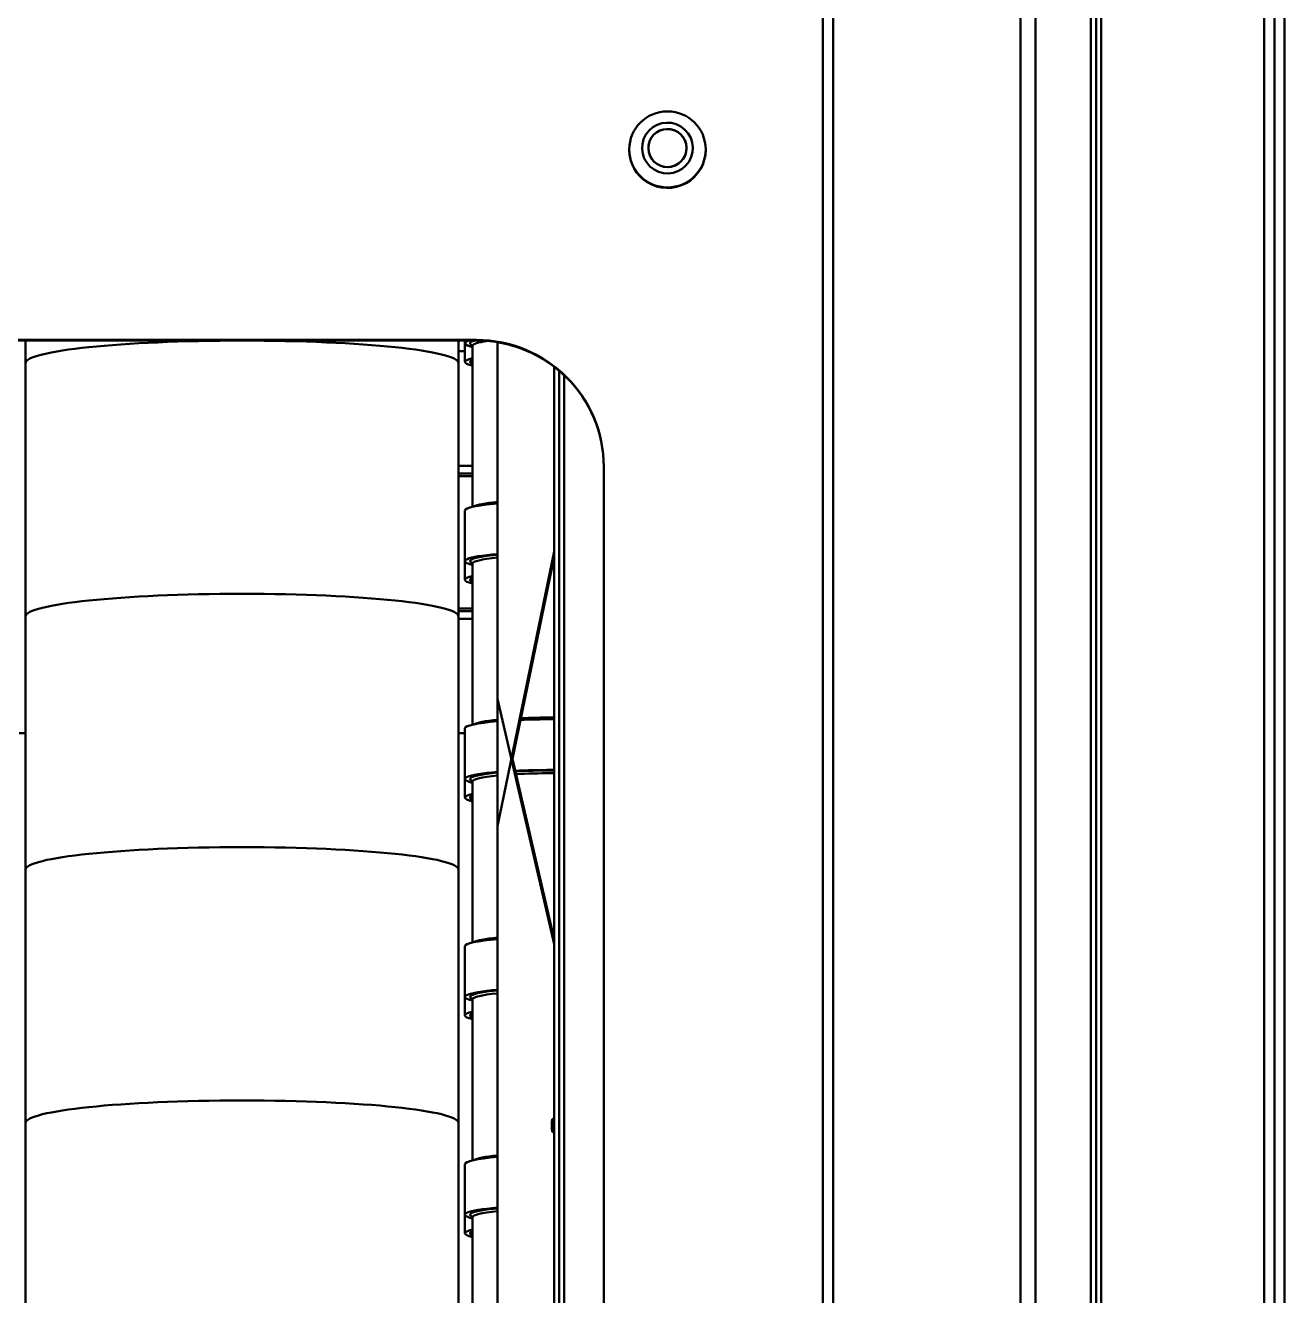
# Model space of a CAD drawing. Header units: millimetres. Extents: x 4915 to 15267, y 4787 to 10268.
# Drawn here: x 9588.2 to 10082.4, y 6071.6 to 6570.3 of the extents above; entities that cross this region are included whole.
import ezdxf

# ---------------------------------------------------------------- set-up
doc = ezdxf.new("R2010")
doc.units = ezdxf.units.MM
doc.layers.add('外形線', color=7, linetype='Continuous', lineweight=50)

msp = doc.modelspace()

# ---------------------------------------------------------------- linework, layer by layer
at = {"layer": '外形線'}
for p, q in [((9978.71, 5261.87), (9978.71, 7935.67)), ((9984.71, 7935.04), (9984.71, 5261.87)), ((10006.41, 7868.6), (10006.41, 5198.31)), ((10008.41, 7868.6), (10008.41, 5198.31)), ((10010.41, 7865.88), (10010.41, 5195.59)), ((10074.41, 5195.59), (10074.41, 7865.88)), ((10078.41, 7865.46), (10078.41, 5195.17)), ((10082.41, 7863.79), (10082.41, 5211.97)), ((9901.21, 5331.93), (9901.21, 7710.82)), ((9905.21, 5331.51), (9905.21, 7710.41)), ((9825.21, 6521.59), (9825.21, 6521.38)), ((9855.21, 6521.59), (9855.21, 6521.38)), ((9263.21, 6446.79), (9765.21, 6446.79)), ((9765.21, 6446.58), (9263.21, 6446.58)), ((9588.22, 6446.58), (9588.22, 6437.65)), ((9758.22, 6446.58), (9758.22, 6437.65)), ((9760.71, 6445.46), (9760.71, 6446.58)), ((9760.71, 6438.14), (9760.71, 6445.46)), ((9763.71, 6381.28), (9763.71, 6444.47)), ((9765.21, 6446.79), (9765.21, 6446.58)), ((9773.51, 6255.9), (9773.51, 6445.89)), ((9760.71, 6442.41), (9758.22, 6442.41)), ((9588.22, 6437.65), (9588.22, 6338.2)), ((9758.22, 6437.65), (9758.22, 6338.2)), ((9795.71, 5462.59), (9795.71, 6436.26)), ((9797.71, 5464.2), (9797.71, 6434.64)), ((9799.71, 6432.84), (9799.71, 5466)), ((9758.22, 6397.29), (9763.71, 6397.29)), ((9758.22, 6394.29), (9763.71, 6394.29)), ((9758.22, 6393.29), (9763.71, 6393.29)), ((9815.21, 6397.06), (9815.21, 5501.99)), ((9760.71, 6359.93), (9760.71, 6379.82)), ((9795.71, 6363.74), (9773.51, 6255.9)), ((9760.71, 6352.61), (9760.71, 6359.93)), ((9763.71, 6295.75), (9763.71, 6358.94)), ((9779.41, 6282.28), (9795.71, 6361.47)), ((9758.22, 6341.29), (9763.71, 6341.29)), ((9758.22, 6340.29), (9763.71, 6340.29)), ((9588.22, 6338.2), (9588.22, 6238.75)), ((9758.22, 6338.2), (9758.22, 6238.75)), ((9758.22, 6337.29), (9763.71, 6337.29)), ((9773.51, 6305.89), (9795.71, 6209.54)), ((9773.51, 5947.6), (9773.51, 6305.89)), ((9760.71, 6274.4), (9760.71, 6294.29)), ((9585.71, 6292.41), (9588.22, 6292.41)), ((9758.22, 6292.41), (9760.71, 6292.41)), ((9795.71, 6211.54), (9779.41, 6282.28)), ((9760.71, 6267.09), (9760.71, 6274.4)), ((9763.71, 6210.22), (9763.71, 6273.41)), ((9588.22, 6238.75), (9588.22, 6139.3)), ((9758.22, 6238.75), (9758.22, 6139.3)), ((9760.71, 6188.87), (9760.71, 6208.76)), ((9760.71, 6181.56), (9760.71, 6188.87)), ((9763.71, 6124.69), (9763.71, 6187.88)), ((9588.22, 6139.3), (9588.22, 6039.84)), ((9758.22, 6139.3), (9758.22, 6039.84)), ((9795.71, 6141.09), (9794.92, 6140.88)), ((9794.92, 6135.89), (9795.71, 6136.09)), ((9760.71, 6103.34), (9760.71, 6123.24)), ((9760.71, 6096.03), (9760.71, 6103.34)), ((9763.71, 6039.17), (9763.71, 6102.35))]:
    msp.add_line(p, q, dxfattribs=at).dxf.unprotected_set("ltscale", 0)
for points in [[(9763.71, 6444.47), (9763.71, 6444.49), (9763.71, 6444.52), (9763.71, 6444.54), (9763.71, 6444.57), (9763.7, 6444.59), (9763.7, 6444.61), (9763.69, 6444.64), (9763.68, 6444.66), (9763.68, 6444.68), (9763.67, 6444.69), (9763.66, 6444.71), (9763.65, 6444.73), (9763.65, 6444.74), (9763.64, 6444.76), (9763.63, 6444.77), (9763.63, 6444.78), (9763.62, 6444.79), (9763.61, 6444.8), (9763.61, 6444.81), (9763.6, 6444.81), (9763.6, 6444.82), (9763.6, 6444.82), (9763.59, 6444.82), (9763.59, 6444.83)], [(9763.71, 6437.15), (9763.71, 6437.18), (9763.71, 6437.2), (9763.71, 6437.23), (9763.71, 6437.25), (9763.7, 6437.28), (9763.7, 6437.3), (9763.69, 6437.32), (9763.68, 6437.34), (9763.68, 6437.36), (9763.67, 6437.38), (9763.66, 6437.39), (9763.65, 6437.41), (9763.65, 6437.43), (9763.64, 6437.44), (9763.63, 6437.45), (9763.63, 6437.46), (9763.62, 6437.47), (9763.61, 6437.48), (9763.61, 6437.49), (9763.6, 6437.5), (9763.6, 6437.5), (9763.6, 6437.51), (9763.59, 6437.51), (9763.59, 6437.51)], [(9763.71, 6358.94), (9763.71, 6358.96), (9763.71, 6358.99), (9763.71, 6359.02), (9763.71, 6359.04), (9763.7, 6359.06), (9763.7, 6359.09), (9763.69, 6359.11), (9763.68, 6359.13), (9763.68, 6359.15), (9763.67, 6359.17), (9763.66, 6359.18), (9763.65, 6359.2), (9763.65, 6359.21), (9763.64, 6359.23), (9763.63, 6359.24), (9763.63, 6359.25), (9763.62, 6359.26), (9763.61, 6359.27), (9763.61, 6359.28), (9763.6, 6359.29), (9763.6, 6359.29), (9763.6, 6359.29), (9763.59, 6359.3), (9763.59, 6359.3)], [(9763.71, 6351.62), (9763.71, 6351.65), (9763.71, 6351.67), (9763.71, 6351.7), (9763.71, 6351.72), (9763.7, 6351.75), (9763.7, 6351.77), (9763.69, 6351.79), (9763.68, 6351.81), (9763.68, 6351.83), (9763.67, 6351.85), (9763.66, 6351.87), (9763.65, 6351.88), (9763.65, 6351.9), (9763.64, 6351.91), (9763.63, 6351.92), (9763.63, 6351.94), (9763.62, 6351.95), (9763.61, 6351.95), (9763.61, 6351.96), (9763.6, 6351.97), (9763.6, 6351.97), (9763.6, 6351.98), (9763.59, 6351.98), (9763.59, 6351.98)], [(9763.71, 6273.41), (9763.71, 6273.44), (9763.71, 6273.46), (9763.71, 6273.49), (9763.71, 6273.51), (9763.7, 6273.53), (9763.7, 6273.56), (9763.69, 6273.58), (9763.68, 6273.6), (9763.68, 6273.62), (9763.67, 6273.64), (9763.66, 6273.65), (9763.65, 6273.67), (9763.65, 6273.69), (9763.64, 6273.7), (9763.63, 6273.71), (9763.63, 6273.72), (9763.62, 6273.73), (9763.61, 6273.74), (9763.61, 6273.75), (9763.6, 6273.76), (9763.6, 6273.76), (9763.6, 6273.76), (9763.59, 6273.77), (9763.59, 6273.77)], [(9763.71, 6266.09), (9763.71, 6266.12), (9763.71, 6266.14), (9763.71, 6266.17), (9763.71, 6266.19), (9763.7, 6266.22), (9763.7, 6266.24), (9763.69, 6266.26), (9763.68, 6266.28), (9763.68, 6266.3), (9763.67, 6266.32), (9763.66, 6266.34), (9763.65, 6266.35), (9763.65, 6266.37), (9763.64, 6266.38), (9763.63, 6266.39), (9763.63, 6266.41), (9763.62, 6266.42), (9763.61, 6266.43), (9763.61, 6266.43), (9763.6, 6266.44), (9763.6, 6266.44), (9763.6, 6266.45), (9763.59, 6266.45), (9763.59, 6266.45)], [(9763.71, 6187.88), (9763.71, 6187.91), (9763.71, 6187.93), (9763.71, 6187.96), (9763.71, 6187.98), (9763.7, 6188.01), (9763.7, 6188.03), (9763.69, 6188.05), (9763.68, 6188.07), (9763.68, 6188.09), (9763.67, 6188.11), (9763.66, 6188.13), (9763.65, 6188.14), (9763.65, 6188.16), (9763.64, 6188.17), (9763.63, 6188.18), (9763.63, 6188.19), (9763.62, 6188.2), (9763.61, 6188.21), (9763.61, 6188.22), (9763.6, 6188.23), (9763.6, 6188.23), (9763.6, 6188.24), (9763.59, 6188.24), (9763.59, 6188.24)], [(9763.71, 6180.56), (9763.71, 6180.59), (9763.71, 6180.62), (9763.71, 6180.64), (9763.71, 6180.67), (9763.7, 6180.69), (9763.7, 6180.71), (9763.69, 6180.73), (9763.68, 6180.75), (9763.68, 6180.77), (9763.67, 6180.79), (9763.66, 6180.81), (9763.65, 6180.82), (9763.65, 6180.84), (9763.64, 6180.85), (9763.63, 6180.87), (9763.63, 6180.88), (9763.62, 6180.89), (9763.61, 6180.9), (9763.61, 6180.9), (9763.6, 6180.91), (9763.6, 6180.92), (9763.6, 6180.92), (9763.59, 6180.92), (9763.59, 6180.92)], [(9795.71, 6135.66), (9795.68, 6135.67), (9795.65, 6135.68), (9795.61, 6135.7), (9795.58, 6135.71), (9795.54, 6135.72), (9795.51, 6135.73), (9795.48, 6135.75), (9795.44, 6135.76), (9795.41, 6135.77), (9795.38, 6135.78), (9795.34, 6135.79), (9795.31, 6135.8), (9795.28, 6135.81), (9795.25, 6135.82), (9795.21, 6135.83), (9795.18, 6135.83), (9795.15, 6135.84), (9795.11, 6135.85), (9795.08, 6135.86), (9795.05, 6135.86), (9795.02, 6135.87), (9794.98, 6135.88), (9794.95, 6135.88), (9794.92, 6135.89)], [(9763.71, 6102.35), (9763.71, 6102.38), (9763.71, 6102.4), (9763.71, 6102.43), (9763.71, 6102.45), (9763.7, 6102.48), (9763.7, 6102.5), (9763.69, 6102.52), (9763.68, 6102.54), (9763.68, 6102.56), (9763.67, 6102.58), (9763.66, 6102.6), (9763.65, 6102.61), (9763.65, 6102.63), (9763.64, 6102.64), (9763.63, 6102.65), (9763.63, 6102.67), (9763.62, 6102.68), (9763.61, 6102.68), (9763.61, 6102.69), (9763.6, 6102.7), (9763.6, 6102.7), (9763.6, 6102.71), (9763.59, 6102.71), (9763.59, 6102.71)], [(9763.71, 6095.03), (9763.71, 6095.06), (9763.71, 6095.09), (9763.71, 6095.11), (9763.71, 6095.14), (9763.7, 6095.16), (9763.7, 6095.18), (9763.69, 6095.2), (9763.68, 6095.22), (9763.68, 6095.24), (9763.67, 6095.26), (9763.66, 6095.28), (9763.65, 6095.3), (9763.65, 6095.31), (9763.64, 6095.32), (9763.63, 6095.34), (9763.63, 6095.35), (9763.62, 6095.36), (9763.61, 6095.37), (9763.61, 6095.38), (9763.6, 6095.38), (9763.6, 6095.39), (9763.6, 6095.39), (9763.59, 6095.39), (9763.59, 6095.39)]]:
    msp.add_lwpolyline(points, dxfattribs=at).dxf.unprotected_set("ltscale", 0)
for centre, major_axis, ratio in [((9840.21, 6521.59), (-15, 0), 0.994522), ((9840.21, 6522.11), (-8.47, 5.29), 0.997571), ((9840.21, 6522.11), (-6.35, 3.97), 0.997571), ((9840.21, 6522.11), (-7.5, 0), 0.994522)]:
    msp.add_ellipse(centre, major_axis=major_axis, ratio=ratio, dxfattribs=at).dxf.unprotected_set("ltscale", 0)
for centre, major_axis, ratio, start_param, end_param in [((9840.21, 6521.38), (-15, 0), 0.994522, 0, 1.014764), ((9840.21, 6521.38), (15, 0), 0.994522, 4.156357, 6.283185), ((9673.22, 6437.65), (-85, 0), 0.104528, 3.141593, 6.283185), ((9673.22, 6437.65), (-85, 0), 0.104528, 3.141593, 6.283185), ((9794.71, 6445.46), (-34, 0), 0.104528, 5.963132, 6.706421), ((9794.71, 6445.46), (-32, 0), 0.104528, 5.942344, 6.530775), ((9794.71, 6444.47), (-31, 0), 0.104528, 5.651732, 6.283185), ((9765.21, 6397.06), (50, 0), 0.994522, 0, 1.570796), ((9765.21, 6396.85), (50, 0), 0.994522, 0, 1.570796), ((9794.71, 6438.14), (-34, 0), 0.104528, 5.859949, 6.706421), ((9794.71, 6438.14), (-32, 0), 0.104528, 6.03253, 6.530775), ((9673.21, 6420.09), (-85, 0), 0.104528, 6.27156, 6.283185), ((9673.21, 6420.09), (-85, 0), 0.104528, 6.27156, 6.283185), ((9794.71, 6380.82), (-31, 0), 0.104528, 5.46554, 6.105134), ((9794.71, 6379.82), (-34, 0), 0.104528, 5.38572, 6.283185), ((9794.71, 6359.93), (-34, 0), 0.104528, 5.38572, 6.706421), ((9794.71, 6359.93), (-32, 0), 0.104528, 5.436631, 6.530775), ((9794.71, 6358.94), (-31, 0), 0.104528, 5.46554, 6.283185), ((9794.71, 6352.61), (-34, 0), 0.104528, 5.859949, 6.706421), ((9794.71, 6352.61), (-32, 0), 0.104528, 6.03253, 6.530775), ((9673.22, 6338.2), (-85, 0), 0.104528, 3.141593, 6.283185), ((9673.22, 6338.2), (-85, 0), 0.104528, 3.141593, 6.283185), ((9673.21, 6320.64), (-85, 0), 0.104528, 6.27156, 6.294811), ((9794.71, 6295.29), (-31, 0), 0.104528, 4.712389, 5.110231), ((9794.71, 6295.29), (-31, 0), 0.104528, 4.680125, 4.712389), ((9794.71, 6294.29), (-34, 0), 0.104528, 5.38572, 6.283185), ((9794.71, 6295.29), (-31, 0), 0.104528, 5.46554, 6.105134), ((9794.71, 6294.29), (34, 0), 0.104528, 1.570796, 1.936125), ((9794.71, 6294.29), (34, 0), 0.104528, 1.54138, 1.570796), ((9794.71, 6274.4), (-34, 0), 0.104528, 5.38572, 6.706421), ((9794.71, 6274.4), (-32, 0), 0.104528, 5.436631, 6.530775), ((9794.71, 6273.41), (-31, 0), 0.104528, 5.46554, 6.283185), ((9794.71, 6274.4), (34, 0), 0.104528, 1.570796, 2.002639), ((9794.71, 6274.4), (-32, 0), 0.104528, 4.712389, 5.171393), ((9794.71, 6273.41), (31, 0), 0.104528, 1.570796, 2.036649), ((9794.71, 6274.4), (34, 0), 0.104528, 1.54138, 1.570796), ((9794.71, 6274.4), (-32, 0), 0.104528, 4.681134, 4.712389), ((9794.71, 6273.41), (31, 0), 0.104528, 1.538533, 1.570796), ((9794.71, 6267.09), (-34, 0), 0.104528, 5.859949, 6.706421), ((9794.71, 6267.09), (-32, 0), 0.104528, 6.03253, 6.530775), ((9673.22, 6238.75), (-85, 0), 0.104528, 3.141593, 6.283185), ((9673.22, 6238.75), (-85, 0), 0.104528, 3.141593, 6.283185), ((9794.71, 6208.76), (-34, 0), 0.104528, 5.38572, 6.283185), ((9794.71, 6209.76), (-31, 0), 0.104528, 5.46554, 6.105134), ((9794.71, 6209.76), (-31, 0), 0.104528, 4.680125, 4.691001), ((9794.71, 6208.76), (34, 0), 0.104528, 1.54138, 1.546678), ((9794.71, 6188.87), (-34, 0), 0.104528, 5.38572, 6.706421), ((9794.71, 6188.87), (-32, 0), 0.104528, 5.436631, 6.530775), ((9794.71, 6187.88), (-31, 0), 0.104528, 5.46554, 6.283185), ((9794.71, 6181.56), (-34, 0), 0.104528, 5.859949, 6.706421), ((9794.71, 6181.56), (-32, 0), 0.104528, 6.03253, 6.530775), ((9673.22, 6139.3), (-85, 0), 0.104528, 3.141593, 6.283185), ((9673.22, 6139.3), (-85, 0), 0.104528, 3.141593, 6.283185), ((9815.42, 6137.52), (5.57, -21.54), 0.922105, 4.325779, 4.55192), ((9794.71, 6123.24), (-34, 0), 0.104528, 5.38572, 6.283185), ((9794.71, 6124.23), (-31, 0), 0.104528, 5.46554, 6.105134), ((9794.71, 6103.34), (-34, 0), 0.104528, 5.38572, 6.706421), ((9794.71, 6103.34), (-32, 0), 0.104528, 5.436631, 6.530775), ((9794.71, 6102.35), (-31, 0), 0.104528, 5.46554, 6.283185), ((9794.71, 6096.03), (-34, 0), 0.104528, 5.859949, 6.706421), ((9794.71, 6096.03), (-32, 0), 0.104528, 6.03253, 6.530775)]:
    msp.add_ellipse(centre, major_axis=major_axis, ratio=ratio, start_param=start_param, end_param=end_param, dxfattribs=at).dxf.unprotected_set("ltscale", 0)

doc.saveas('drawing.dxf')
